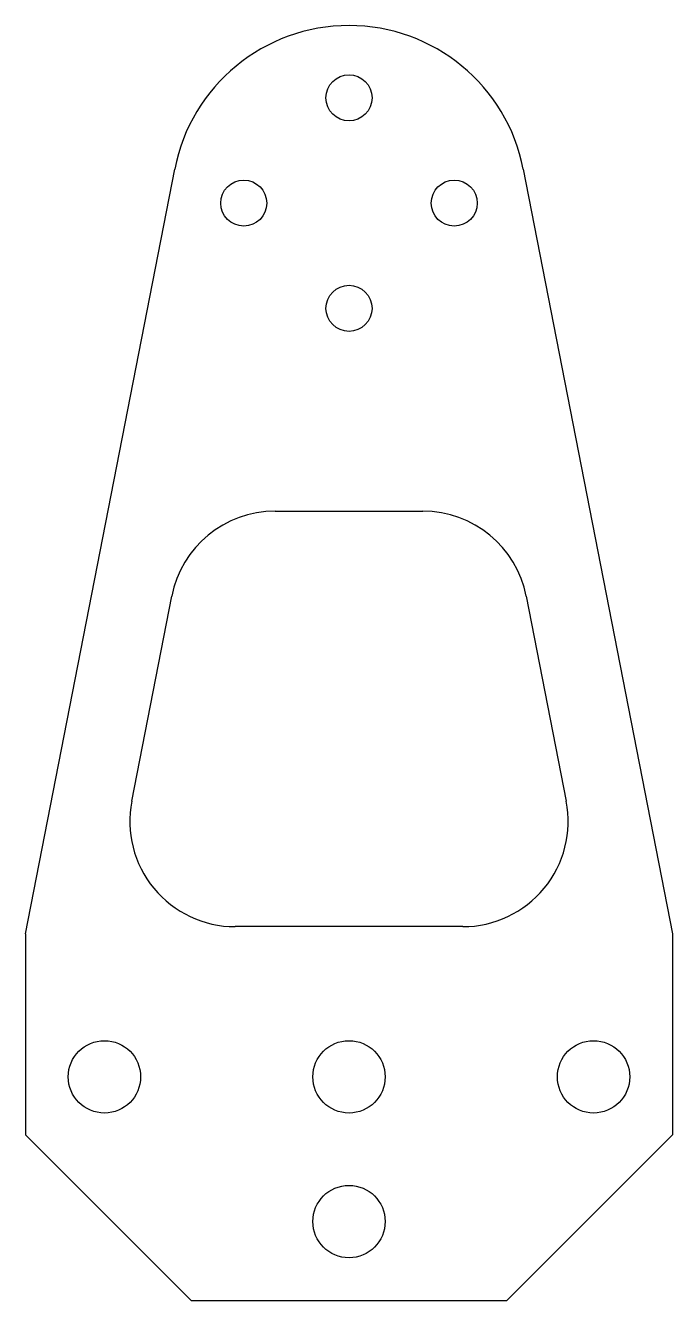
# Model space of a CAD drawing. Extents: x -24.6 to 24.6, y 16.6 to 113.5.
import ezdxf

# ---------------------------------------------------------------- set-up
doc = ezdxf.new("R2010")
doc.units = 0
doc.layers.add('VISIBLE', color=7, linetype='CONTINUOUS')

msp = doc.modelspace()

# ---------------------------------------------------------------- linework, layer by layer
at = {"layer": 'VISIBLE'}
for p, q in [((-24.59, 44.462), (-13.25, 102.585)), ((13.25, 102.585), (24.59, 44.462)), ((-5.62, 76.583), (5.62, 76.583)), ((-16.512, 54.532), (-13.472, 70.115)), ((13.472, 70.115), (16.512, 54.532)), ((8.66, 45), (-8.66, 45)), ((-24.59, 44.462), (-24.59, 29.173)), ((24.59, 44.462), (24.59, 29.173)), ((-24.59, 29.173), (-12, 16.583)), ((24.59, 29.173), (12, 16.583)), ((-12, 16.583), (12, 16.583))]:
    msp.add_line(p, q, dxfattribs=at)
for centre, radius in [((0, 108), 1.75), ((-8, 100), 1.75), ((8, 100), 1.75), ((0, 92), 1.75), ((-18.59, 33.583), 2.75), ((0, 33.583), 2.75), ((18.59, 33.583), 2.75), ((0, 22.583), 2.75)]:
    msp.add_circle(centre, radius, dxfattribs=at)
for centre, radius, start, end in [((0, 100), 13.5, 11.0398, 168.9602), ((-5.62, 68.583), 8, 90, 168.9602), ((5.62, 68.583), 8, 11.0398, 90), ((-8.66, 53), 8, 168.9602, 270), ((8.66, 53), 8, 270, 11.0398)]:
    msp.add_arc(centre, radius, start, end, dxfattribs=at)

doc.saveas('drawing.dxf')
